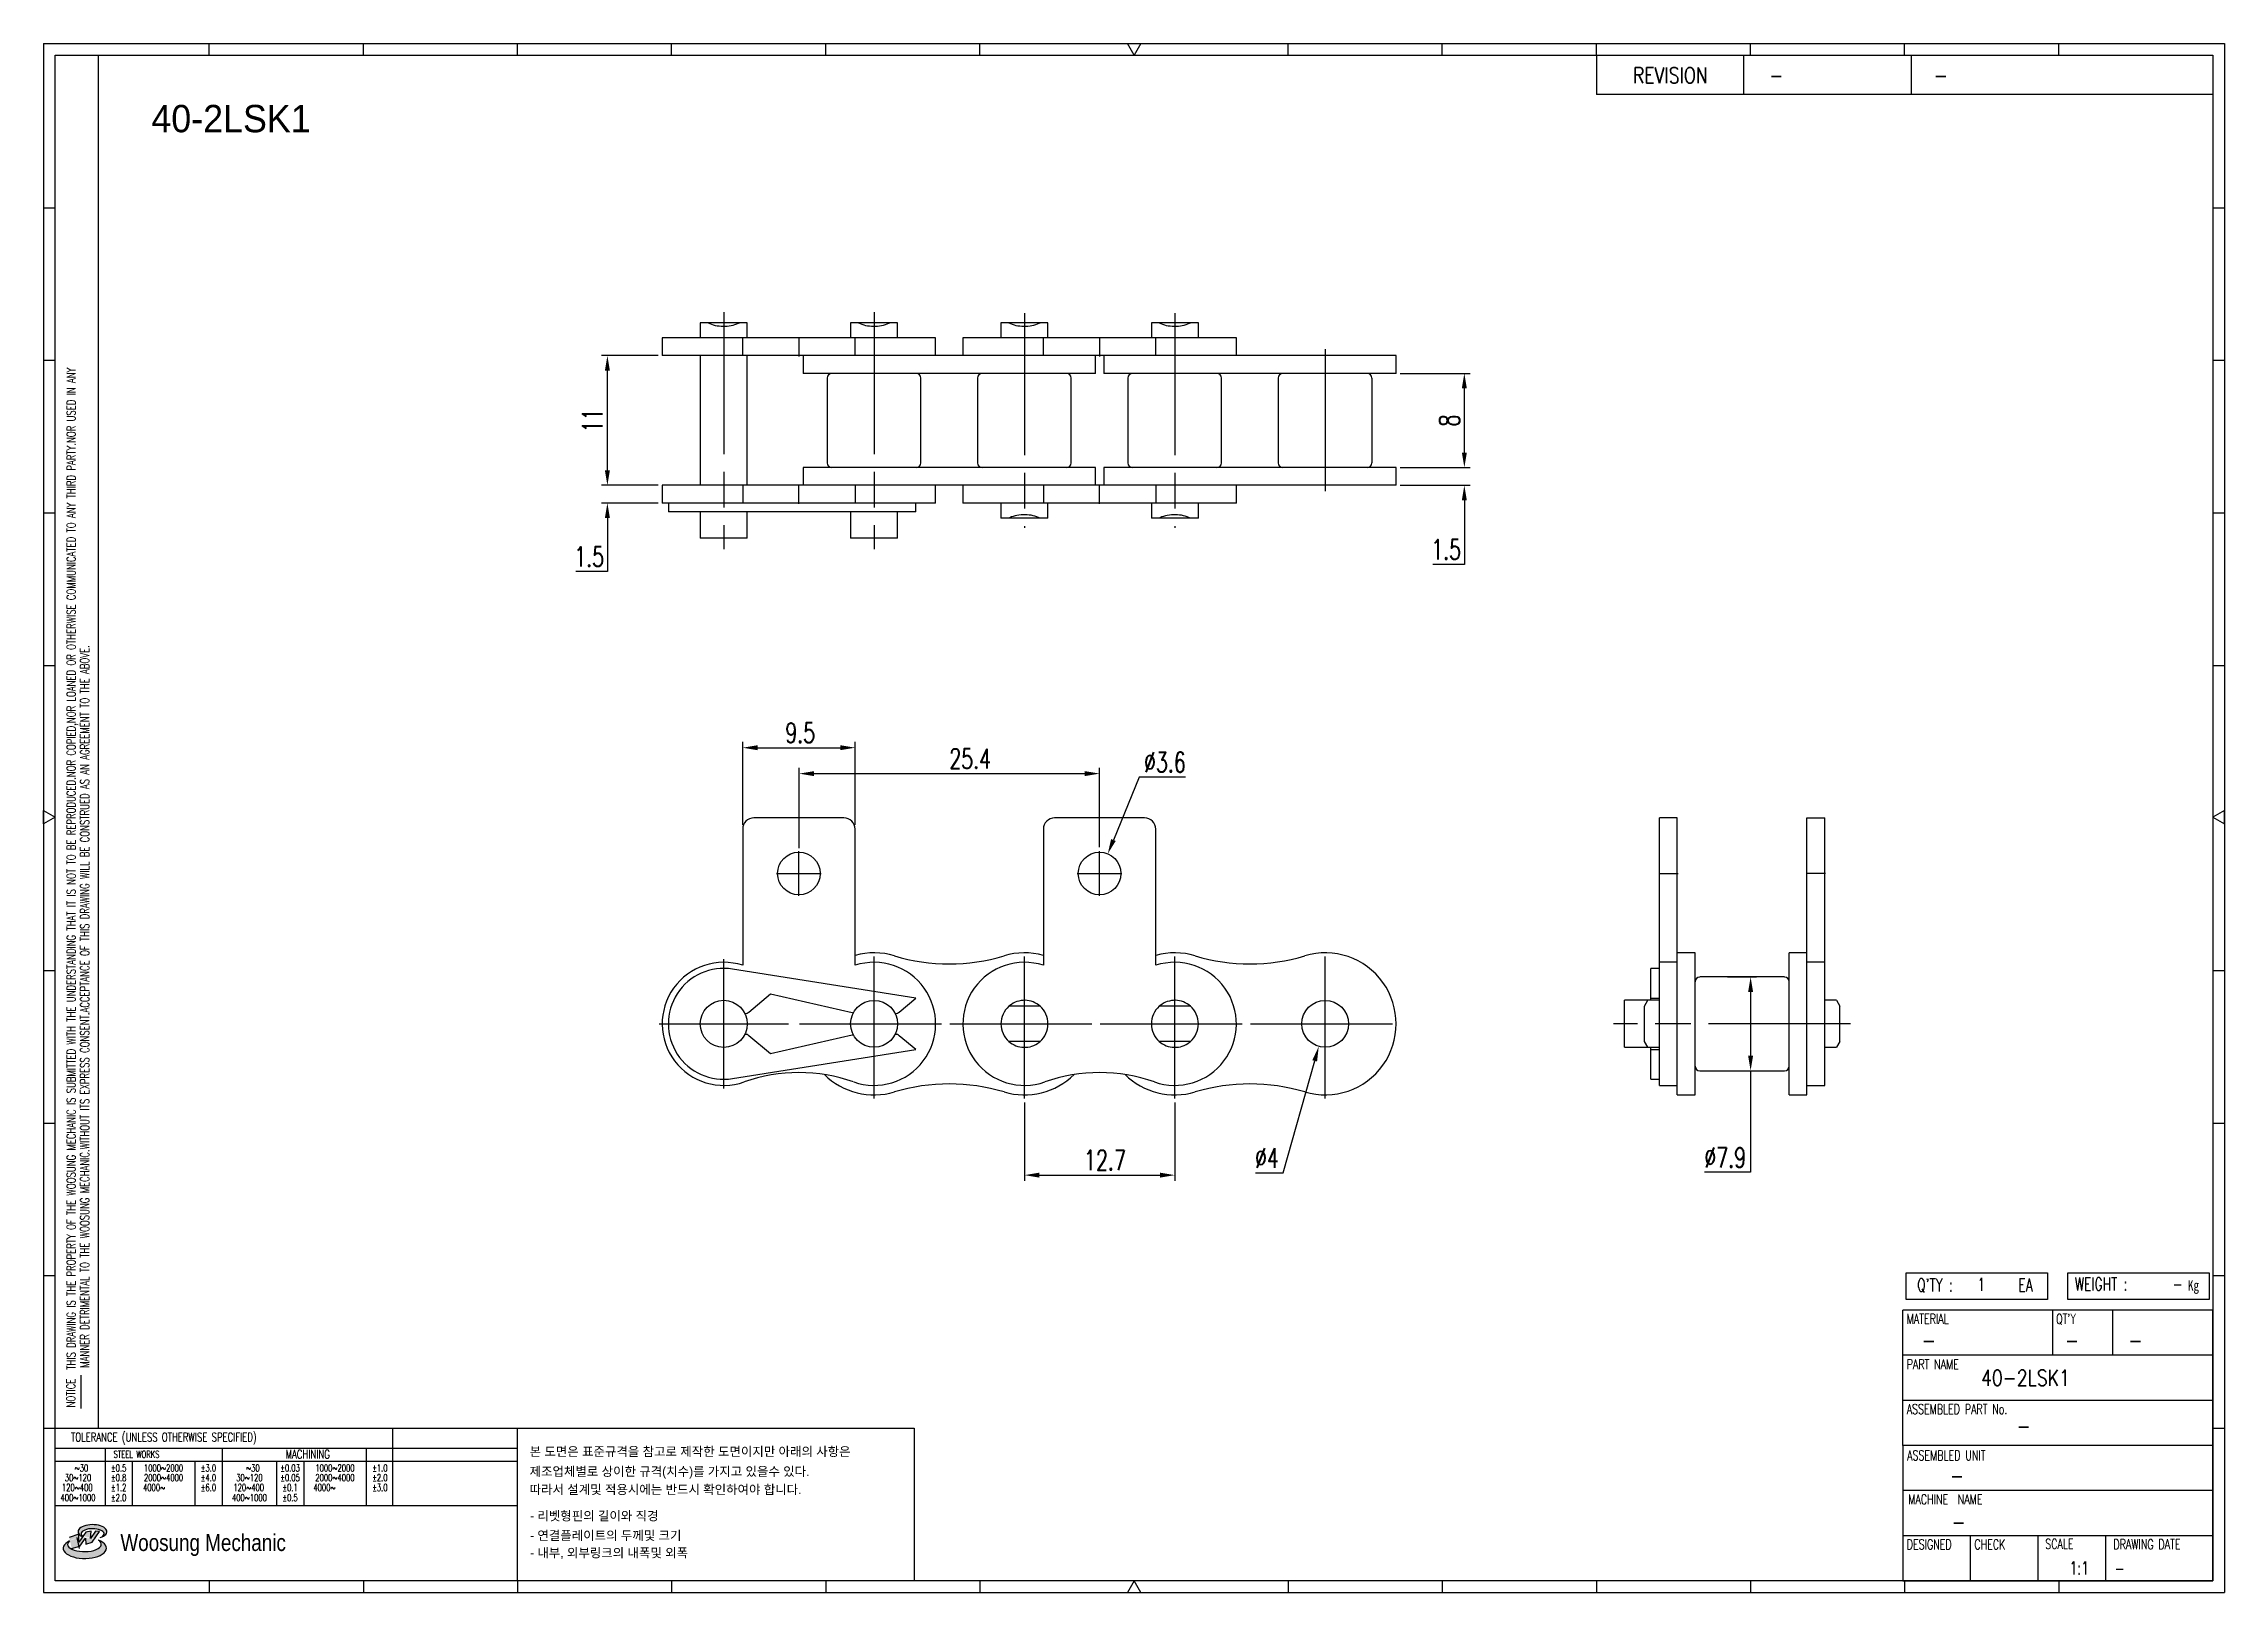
# Model space of a CAD drawing. Header units: millimetres. Extents: x 333 to 518, y 59 to 190.
import ezdxf
from ezdxf.enums import TextEntityAlignment as Align

# ---------------------------------------------------------------- set-up
doc = ezdxf.new("R2010")
doc.units = ezdxf.units.MM
doc.linetypes.add('AM_ISO08W050', pattern=[18, 12, -1.5, 3, -1.5])
doc.layers.get('Defpoints').update_dxf_attribs({"color": 80})
doc.layers.add('CL1', color=140, linetype='AM_ISO08W050', lineweight=25)
for name, color, linetype in [('S-DIM', 7, 'Continuous'), ('TITLE', 7, 'Continuous'), ('도면레이아웃', 7, 'Continuous')]:
    doc.layers.add(name, color=color, linetype=linetype)
doc.styles.add('HAN', font='ROMANS.shx', dxfattribs={"width": 0.7, "bigfont": 'whgtxt.shx'})
doc.styles.add('HKD_ST2', font='romans.shx', dxfattribs={"width": 0.7, "height": 4, "bigfont": '@extfont2.shx'})
doc.styles.add('HSG', font='SIMPLEX.shx', dxfattribs={"width": 0.7, "bigfont": 'HSG.shx'})
doc.styles.add('MtXpl_', font='Gulim.ttf')
doc.styles.add('SLDTEXTSTYLE4', font='arial.ttf', dxfattribs={"width": 0.8})
doc.dimstyles.new('AP0.7', dxfattribs={"dimscale": 0.7, "dimtxt": 2.4, "dimasz": 1.8, "dimexe": 0.7, "dimexo": 0.5, "dimgap": 0.6, "dimtad": 1, "dimtoh": 1, "dimdec": 1, "dimrnd": 0.01, "dimzin": 9, "dimdsep": 46, "dimtxsty": 'HSG', "dimcen": 0, "dimclrd": 251, "dimclre": 251, "dimclrt": 60, "dimazin": 2, "dimtp": 1, "dimtm": 1, "dimtfac": 0.5, "dimtdec": 1, "dimtofl": 0, "dimtmove": 0, "dimatfit": 3, "dimfxl": 0, "dimtvp": 1, "dimtolj": 2, "dimlwd": -1, "dimlwe": -1, "dimarcsym": 0})

# ---------------------------------------------------------------- blocks, each defined once
blk = doc.blocks.new('MAST')
at = {"layer": '도면레이아웃'}
h = blk.add_hatch(color=10, dxfattribs=at)
h.paths.add_polyline_path([(1.544, 35.177), (1.554, 34.966), (1.779, 35.034), (2.054, 35.422), (1.908, 35.446), (1.728, 35.167), (1.741, 35.439), (1.547, 35.405), (1.292, 35.041), (1.295, 35.33), (0.943, 35.208), (1.03, 34.8), (1.336, 34.885)])
edge = h.paths.add_edge_path()
edge.add_ellipse((1.795, 35.421), major_axis=(-0.53, 0), ratio=0.487785, start_angle=122.36065, end_angle=403.39574)
edge.add_line((1.411, 35.244), (1.419, 35.261))
edge.add_ellipse((1.798, 35.344), major_axis=(-0.423, 0), ratio=0.444396, start_angle=131.58977, end_angle=386.19408, ccw=False)
edge = h.paths.add_edge_path()
edge.add_ellipse((1.512, 34.815), major_axis=(-0.793, 0), ratio=0.480113, start_angle=314.67633, end_angle=590.85213)
edge.add_ellipse((1.501, 34.958), major_axis=(-0.62, 0), ratio=0.43311, start_angle=331.7024, end_angle=574.42495, ccw=False)
at = {"color": 140}
for p, q in [((0, 90.118), (80.15, 90.118)), ((0, 90.118), (0, 33.191)), ((80.15, 90.118), (80.15, 33.191)), ((57.068, 89.693), (57.068, 88.246)), ((62.47, 89.693), (62.47, 88.246)), ((68.635, 89.693), (68.635, 88.246)), ((79.725, 88.246), (57.068, 88.246)), ((68.449, 43.961), (68.449, 44.936)), ((68.449, 44.936), (73.654, 44.936)), ((73.654, 44.936), (73.654, 43.961)), ((74.39, 43.961), (74.39, 44.936)), ((74.39, 44.936), (79.595, 44.936)), ((79.595, 44.936), (79.595, 43.961)), ((68.336, 38.59), (68.336, 43.563)), ((79.725, 43.563), (68.336, 43.563)), ((73.654, 43.961), (68.449, 43.961)), ((73.827, 43.563), (73.827, 41.905)), ((79.595, 43.961), (74.39, 43.961)), ((76.037, 43.563), (76.037, 41.905)), ((79.725, 38.59), (79.725, 43.563)), ((79.725, 41.905), (68.336, 41.905)), ((79.725, 40.248), (68.336, 40.248)), ((68.336, 38.59), (68.336, 33.616)), ((79.725, 38.59), (68.336, 38.59)), ((79.725, 33.616), (79.725, 38.59)), ((79.725, 36.932), (68.336, 36.932)), ((79.725, 35.274), (68.336, 35.274)), ((70.822, 33.616), (70.822, 35.274)), ((73.309, 33.616), (73.309, 35.274)), ((75.796, 33.616), (75.796, 35.274)), ((0, 33.191), (80.15, 33.191)), ((68.336, 33.616), (79.725, 33.616))]:
    blk.add_line(p, q, dxfattribs=at)
for p, q in [((6.089, 89.693), (6.089, 90.118)), ((11.753, 89.693), (11.753, 90.118)), ((17.418, 89.693), (17.418, 90.118)), ((23.082, 89.693), (23.082, 90.118)), ((28.746, 89.693), (28.746, 90.118)), ((34.411, 89.693), (34.411, 90.118)), ((45.739, 89.693), (45.739, 90.118)), ((51.404, 89.693), (51.404, 90.118)), ((57.068, 89.693), (57.068, 90.118)), ((62.732, 89.693), (62.732, 90.118)), ((68.397, 89.693), (68.397, 90.118)), ((74.061, 89.693), (74.061, 90.118)), ((0, 84.085), (0.425, 84.085)), ((79.725, 84.085), (80.15, 84.085)), ((0, 78.478), (0.425, 78.478)), ((79.725, 78.478), (80.15, 78.478)), ((0, 72.87), (0.425, 72.87)), ((79.725, 72.87), (80.15, 72.87)), ((0, 67.262), (0.425, 67.262)), ((79.725, 67.262), (80.15, 67.262)), ((0, 56.047), (0.425, 56.047)), ((79.725, 56.047), (80.15, 56.047)), ((0, 50.439), (0.425, 50.439)), ((79.725, 50.439), (80.15, 50.439)), ((0, 44.832), (0.425, 44.832)), ((79.725, 44.832), (80.15, 44.832)), ((1.377, 39.947), (1.377, 41.174)), ((0, 39.224), (0.425, 39.224)), ((79.725, 39.224), (80.15, 39.224)), ((6.089, 33.616), (6.089, 33.191)), ((11.753, 33.616), (11.753, 33.191)), ((17.418, 33.616), (17.418, 33.191)), ((23.082, 33.616), (23.082, 33.191)), ((28.746, 33.616), (28.746, 33.191)), ((34.411, 33.616), (34.411, 33.191)), ((45.739, 33.616), (45.739, 33.191)), ((51.404, 33.616), (51.404, 33.191)), ((57.068, 33.616), (57.068, 33.191)), ((62.732, 33.616), (62.732, 33.191)), ((68.397, 33.616), (68.397, 33.191)), ((74.061, 33.616), (74.061, 33.191))]:
    blk.add_line(p, q)
at = {"color": 2}
for p, q in [((2.017, 39.224), (2.017, 89.693)), ((0.425, 39.224), (17.418, 39.224)), ((0.425, 38.487), (17.418, 38.487)), ((2.257, 38.487), (2.257, 36.382)), ((6.557, 38.5), (6.557, 36.382)), ((11.857, 38.487), (11.857, 36.382)), ((12.816, 39.224), (12.816, 36.382)), ((17.418, 33.616), (17.418, 39.224)), ((0.425, 38.012), (17.418, 38.012)), ((3.257, 38.012), (3.257, 36.382)), ((5.557, 38.012), (5.557, 36.382)), ((8.557, 38.012), (8.557, 36.382)), ((9.557, 38.026), (9.557, 36.382)), ((0.425, 36.382), (17.418, 36.382))]:
    blk.add_line(p, q, dxfattribs=at)
for points in [[(40.075, 89.693), (39.83, 90.118), (40.32, 90.118)], [(0.425, 61.679), (0, 61.433), (0, 61.924)], [(79.725, 61.679), (80.15, 61.433), (80.15, 61.924)], [(40.075, 33.616), (39.83, 33.191), (40.32, 33.191)]]:
    blk.add_lwpolyline(points, close=True)
at = {"color": 140}
blk.add_lwpolyline([(0.425, 89.693), (79.725, 89.693), (79.725, 33.616), (0.425, 33.616)], close=True, dxfattribs=at)
at = {"layer": '도면레이아웃'}
for p, q in [((1.295, 35.33), (0.943, 35.208)), ((1.547, 35.405), (1.292, 35.041)), ((1.292, 35.041), (1.295, 35.33)), ((1.741, 35.439), (1.547, 35.405)), ((1.908, 35.446), (1.728, 35.167)), ((1.728, 35.167), (1.741, 35.439)), ((1.779, 35.034), (2.054, 35.422)), ((2.054, 35.422), (1.908, 35.446)), ((1.03, 34.8), (1.336, 34.885)), ((1.224, 35.208), (1.311, 34.8)), ((1.224, 35.208), (1.224, 35.208)), ((1.336, 34.885), (1.544, 35.177)), ((1.419, 35.261), (1.411, 35.244)), ((1.544, 35.177), (1.554, 34.966)), ((1.554, 34.966), (1.779, 35.034))]:
    blk.add_line(p, q, dxfattribs=at)
for centre, major_axis, ratio, start_param, end_param in [((1.795, 35.421), (-0.53, 0), 0.487785, 2.135596, 7.040584), ((1.798, 35.344), (-0.423, 0), 0.444396, 2.296675, 6.740358), ((1.512, 34.815), (-0.793, 0), 0.480113, 5.492138, 10.312315), ((1.501, 34.958), (-0.62, 0), 0.43311, 5.789299, 10.025607)]:
    blk.add_ellipse(centre, major_axis=major_axis, ratio=ratio, start_param=start_param, end_param=end_param, dxfattribs=at)
for s, height, style, width, p in [('REVISION', 0.5806, 'HAN', 0.8, (58.415, 88.664)), ('-', 0.581, 'HAN', 0.8, (63.426, 88.664)), ('-', 0.581, 'HAN', 0.8, (69.468, 88.664)), ("Q'TY : ", 0.4746, 'HKD_ST2', 0.7, (68.857, 44.253)), ('1', 0.475, 'HKD_ST2', 0.7, (71.071, 44.275)), ('EA', 0.4746, 'HKD_ST2', 0.7, (72.578, 44.253)), ('WEIGHT : ', 0.4746, 'HKD_ST2', 0.7, (74.65, 44.286)), ('-', 0.581, 'HAN', 0.8, (69.029, 42.157)), ('-', 0.581, 'HAN', 0.8, (74.289, 42.157)), ('-', 0.581, 'HAN', 0.8, (76.623, 42.157)), ('-', 0.581, 'HAN', 0.8, (72.515, 39.013)), ('-', 0.581, 'HAN', 0.8, (70.067, 37.189)), ('-', 0.581, 'HAN', 0.8, (70.126, 35.48)), ('1:1', 0.4746, 'HKD_ST2', 0.7, (74.458, 33.848)), ('-', 0.475, 'HKD_ST2', 0.7, (76.112, 33.837))]:
    blk.add_text(s, height=height, dxfattribs=dict(style=style, width=width)).set_placement(p)
at = {"color": 6, "style": 'HKD_ST2', "width": 0.7}
for s, p in [(' THIS DRAWING IS THE PROPERTY OF THE WOOSUNG MECHANIC IS SUBMITTED WITH THE UNDERSTANDING THAT IT IS NOT TO BE REPRODUCED.NOR COPIED,NOR LOANED OR OTHERWISE COMMUNICATED TO ANY THIRD PARTY.NOR USED IN ANY', (1.173, 41.217)), ('MANNER DETRIMENTAL TO THE WOOSUNG MECHANIC.WITHOUT ITS EXPRESS CONSENT.ACCEPTANCE OF THIS DRAWING WILL BE CONSTRUED AS AN AGREEMENT TO THE ABOVE.', (1.672, 41.447))]:
    blk.add_text(s, height=0.326266, rotation=90, dxfattribs=at).set_placement(p)
at = {"style": 'HKD_ST2', "width": 0.7}
blk.add_text('-', height=0.475, dxfattribs=at).set_placement((78.613, 44.286), align=Align.RIGHT)
at = {"color": 254, "style": 'HKD_ST2', "width": 0.7}
for s, height, p in [('MATERIAL', 0.3651, (68.474, 43.425)), ("QT'Y", 0.3651, (73.965, 43.425)), ('PART NAME', 0.3651, (68.474, 41.756)), ('ASSEMBLED PART No.', 0.36511, (68.474, 40.109)), ('ASSEMBLED UNIT', 0.36511, (68.49, 38.408)), ('MACHINE  NAME', 0.36511, (68.532, 36.794)), ('DESIGNED', 0.3651, (68.474, 35.136)), ('CHECK', 0.3651, (70.961, 35.136)), ('SCALE', 0.3651, (73.566, 35.153)), ('DRAWING DATE', 0.36511, (76.071, 35.141))]:
    blk.add_text(s, height=height, dxfattribs=at).set_placement(p, align=Align.TOP_LEFT)
at = {"style": 'HKD_ST2', "width": 0.7}
blk.add_text('NOTICE', height=0.3263, rotation=90, dxfattribs=at).set_placement((1.163, 39.988))
blk.add_text('TOLERANCE (UNLESS OTHERWISE SPECIFIED)', height=0.32627, dxfattribs=at).set_placement((4.417, 38.896), align=Align.MIDDLE_CENTER)
at = {"color": 4, "style": 'HKD_ST2', "width": 0.7}
for s, height, p in [('%%12630', 0.261, (1.389, 37.762)), ('1000%%1262000', 0.26101, (4.407, 37.762)), ('%%12630', 0.261, (7.689, 37.762)), ('1000%%1262000', 0.26101, (10.707, 37.762)), ('120%%126400', 0.26101, (1.237, 37.045)), ('30%%126120', 0.261, (1.263, 37.411)), ('4000%%126', 0.261, (4.061, 37.045)), ('2000%%1264000', 0.26101, (4.407, 37.411)), ('120%%126400', 0.26101, (7.537, 37.045)), ('30%%126120', 0.261, (7.563, 37.411)), ('4000%%126', 0.261, (10.321, 37.045)), ('2000%%1264000', 0.26101, (10.707, 37.411)), ('400%%1261000', 0.26101, (1.263, 36.67)), ('400%%1261000', 0.26101, (7.563, 36.67))]:
    blk.add_text(s, height=height, dxfattribs=at).set_placement(p, align=Align.MIDDLE_CENTER)
for s, height, p in [('%%P0.5', 0.261, (2.757, 37.762)), ('STEEL WORKS', 0.26101, (3.416, 38.268)), ('%%P3.0', 0.261, (6.057, 37.762)), ('%%P0.03', 0.261, (9.057, 37.762)), ('MACHINING', 0.3263, (9.707, 38.27)), ('%%P1.0', 0.261, (12.357, 37.762)), ('%%P0.8', 0.261, (2.757, 37.411)), ('%%P1.2', 0.261, (2.757, 37.045)), ('%%P4.0', 0.261, (6.057, 37.411)), ('%%P6.0', 0.261, (6.057, 37.045)), ('%%P0.05', 0.261, (9.057, 37.411)), ('%%P0.1', 0.261, (9.057, 37.045)), ('%%P2.0', 0.261, (12.357, 37.411)), ('%%P3.0', 0.261, (12.357, 37.045)), ('%%P2.0', 0.261, (2.757, 36.67)), ('%%P0.5', 0.261, (9.057, 36.67))]:
    blk.add_text(s, height=height, dxfattribs=at).set_placement(p, align=Align.MIDDLE)
at = {"color": 1, "style": 'SLDTEXTSTYLE4', "width": 0.8}
blk.add_text('Woosung Mechanic', height=0.61957, dxfattribs=at).set_placement((2.822, 34.711))
at = {"layer": 'TITLE', "width": 0.8}
blk.add_text('Kg', height=0.3789, dxfattribs=at).set_placement((78.807, 44.286))
blk = doc.blocks.new('*D2')
at = {"layer": 'Defpoints', "color": 0, "transparency": 16777216}
for p in [(447.72, 154.08), (453.48, 154.08), (447.72, 152.58)]:
    blk.add_point(p, dxfattribs=at)
at = {"layer": 'S-DIM', "color": 251, "transparency": 16777216}
for p, q in [((453.48, 155.34), (453.48, 156.6)), ((448.07, 154.08), (453.97, 154.08)), ((448.07, 152.58), (453.97, 152.58)), ((453.48, 151.32), (453.48, 145.9)), ((453.48, 145.9), (450.82, 145.9))]:
    blk.add_line(p, q, dxfattribs=at)
for points in [[(453.27, 155.34), (453.69, 155.34), (453.48, 154.08)], [(453.27, 151.32), (453.69, 151.32), (453.48, 152.58)]]:
    blk.add_solid(points, dxfattribs=at)
at = {"layer": 'S-DIM', "color": 60, "transparency": 16777216, "insert": (451.94, 147.16), "char_height": 1.68, "attachment_point": 5, "style": 'HSG'}
blk.add_mtext('\\A2;1.5', dxfattribs=at)
blk = doc.blocks.new('*D3')
at = {"layer": 'Defpoints', "color": 0, "transparency": 16777216}
for p in [(447.72, 162.03), (453.48, 162.03), (447.72, 154.08)]:
    blk.add_point(p, dxfattribs=at)
at = {"layer": 'S-DIM', "color": 251, "transparency": 16777216}
for p, q in [((448.07, 162.03), (453.97, 162.03)), ((453.48, 155.34), (453.48, 160.77)), ((448.07, 154.08), (453.97, 154.08))]:
    blk.add_line(p, q, dxfattribs=at)
for points in [[(453.27, 160.77), (453.69, 160.77), (453.48, 162.03)], [(453.27, 155.34), (453.69, 155.34), (453.48, 154.08)]]:
    blk.add_solid(points, dxfattribs=at)
at = {"layer": 'S-DIM', "color": 60, "transparency": 16777216, "insert": (452.22, 158.05), "char_height": 1.68, "attachment_point": 5, "rotation": 90, "style": 'HSG'}
blk.add_mtext('\\A2;8', dxfattribs=at)
blk = doc.blocks.new('*D4')
at = {"layer": 'Defpoints', "color": 0, "transparency": 16777216}
for p in [(381.09, 152.58), (385.72, 152.58), (385.72, 151.08)]:
    blk.add_point(p, dxfattribs=at)
at = {"layer": 'S-DIM', "color": 251, "transparency": 16777216}
for p, q in [((381.09, 153.84), (381.09, 155.1)), ((385.37, 152.58), (380.6, 152.58)), ((385.37, 151.08), (380.6, 151.08)), ((381.09, 149.82), (381.09, 145.29)), ((381.09, 145.29), (378.43, 145.29))]:
    blk.add_line(p, q, dxfattribs=at)
for points in [[(380.88, 153.84), (381.3, 153.84), (381.09, 152.58)], [(380.88, 149.82), (381.3, 149.82), (381.09, 151.08)]]:
    blk.add_solid(points, dxfattribs=at)
at = {"layer": 'S-DIM', "color": 60, "transparency": 16777216, "insert": (379.55, 146.55), "char_height": 1.68, "attachment_point": 5, "style": 'HSG'}
blk.add_mtext('\\A2;1.5', dxfattribs=at)
blk = doc.blocks.new('*D5')
at = {"layer": 'Defpoints', "color": 0, "transparency": 16777216}
for p in [(381.09, 163.53), (385.72, 163.53), (385.72, 152.58)]:
    blk.add_point(p, dxfattribs=at)
at = {"layer": 'S-DIM', "color": 251, "transparency": 16777216}
for p, q in [((385.37, 163.53), (380.6, 163.53)), ((381.09, 153.84), (381.09, 162.27)), ((385.37, 152.58), (380.6, 152.58))]:
    blk.add_line(p, q, dxfattribs=at)
for points in [[(380.88, 162.27), (381.3, 162.27), (381.09, 163.53)], [(380.88, 153.84), (381.3, 153.84), (381.09, 152.58)]]:
    blk.add_solid(points, dxfattribs=at)
at = {"layer": 'S-DIM', "color": 60, "transparency": 16777216, "insert": (379.83, 158.05), "char_height": 1.68, "attachment_point": 5, "rotation": 90, "style": 'HSG'}
blk.add_mtext('\\A2;11', dxfattribs=at)
blk = doc.blocks.new('*D6')
at = {"layer": 'Defpoints', "color": 0, "transparency": 16777216}
for p in [(402.02, 130.41), (392.52, 123.53), (402.02, 123.53)]:
    blk.add_point(p, dxfattribs=at)
at = {"layer": 'S-DIM', "color": 251, "transparency": 16777216}
for p, q in [((392.52, 123.88), (392.52, 130.9)), ((402.02, 123.88), (402.02, 130.9)), ((393.78, 130.41), (400.76, 130.41))]:
    blk.add_line(p, q, dxfattribs=at)
for points in [[(393.78, 130.62), (393.78, 130.2), (392.52, 130.41)], [(400.76, 130.62), (400.76, 130.2), (402.02, 130.41)]]:
    blk.add_solid(points, dxfattribs=at)
at = {"layer": 'S-DIM', "color": 60, "transparency": 16777216, "insert": (397.38, 131.67), "char_height": 1.68, "attachment_point": 5, "style": 'HSG'}
blk.add_mtext('\\A2;9.5', dxfattribs=at)
blk = doc.blocks.new('*D7')
at = {"layer": 'Defpoints', "color": 0, "transparency": 16777216}
for p in [(422.67, 128.22), (422.67, 121.67), (397.29, 121.58)]:
    blk.add_point(p, dxfattribs=at)
at = {"layer": 'S-DIM', "color": 251, "transparency": 16777216}
for p, q in [((397.29, 121.93), (397.29, 128.71)), ((398.55, 128.22), (421.41, 128.22)), ((422.67, 122.02), (422.67, 128.71))]:
    blk.add_line(p, q, dxfattribs=at)
for points in [[(398.55, 128.43), (398.55, 128.01), (397.29, 128.22)], [(421.41, 128.43), (421.41, 128.01), (422.67, 128.22)]]:
    blk.add_solid(points, dxfattribs=at)
at = {"layer": 'S-DIM', "color": 60, "transparency": 16777216, "insert": (411.74, 129.48), "char_height": 1.68, "attachment_point": 5, "style": 'HSG'}
blk.add_mtext('\\A2;25.4', dxfattribs=at)
blk = doc.blocks.new('*D8')
at = {"layer": 'Defpoints', "color": 0, "transparency": 16777216}
for p in [(423.36, 121.45), (421.99, 118.12)]:
    blk.add_point(p, dxfattribs=at)
at = {"layer": 'S-DIM', "color": 251, "transparency": 16777216}
for p, q in [((426.02, 127.92), (423.84, 122.61)), ((429.92, 127.92), (426.02, 127.92))]:
    blk.add_line(p, q, dxfattribs=at)
blk.add_solid([(423.64, 122.69), (424.03, 122.53), (423.36, 121.45)], dxfattribs=at)
at = {"layer": 'S-DIM', "color": 60, "transparency": 16777216, "insert": (428.18, 129.18), "char_height": 1.68, "attachment_point": 5, "style": 'HSG'}
blk.add_mtext('\\A2;∅3.6', dxfattribs=at)
blk = doc.blocks.new('*D9')
at = {"layer": 'Defpoints', "color": 0, "transparency": 16777216}
for p in [(416.32, 100.78), (429.02, 100.78), (429.02, 94.3)]:
    blk.add_point(p, dxfattribs=at)
at = {"layer": 'S-DIM', "color": 251, "transparency": 16777216}
for p, q in [((416.32, 100.43), (416.32, 93.81)), ((429.02, 100.43), (429.02, 93.81)), ((417.58, 94.3), (427.76, 94.3))]:
    blk.add_line(p, q, dxfattribs=at)
for points in [[(417.58, 94.51), (417.58, 94.09), (416.32, 94.3)], [(427.76, 94.51), (427.76, 94.09), (429.02, 94.3)]]:
    blk.add_solid(points, dxfattribs=at)
at = {"layer": 'S-DIM', "color": 60, "transparency": 16777216, "insert": (423.12, 95.56), "char_height": 1.68, "attachment_point": 5, "style": 'HSG'}
blk.add_mtext('\\A2;12.7', dxfattribs=at)
blk = doc.blocks.new('*D10')
at = {"layer": 'Defpoints', "color": 0, "transparency": 16777216}
for p in [(442.26, 108.99), (441.18, 105.17)]:
    blk.add_point(p, dxfattribs=at)
at = {"layer": 'S-DIM', "color": 251, "transparency": 16777216}
for p, q in [((438.17, 94.49), (440.84, 103.96)), ((435.85, 94.49), (438.17, 94.49))]:
    blk.add_line(p, q, dxfattribs=at)
blk.add_solid([(440.64, 104.01), (441.04, 103.9), (441.18, 105.17)], dxfattribs=at)
at = {"layer": 'S-DIM', "color": 60, "transparency": 16777216, "insert": (436.8, 95.75), "char_height": 1.68, "attachment_point": 5, "style": 'HSG'}
blk.add_mtext('\\A2;∅4', dxfattribs=at)
blk = doc.blocks.new('*D11')
at = {"layer": 'Defpoints', "color": 0, "transparency": 16777216}
for p in [(475.37, 111.04), (475.37, 103.12), (477.66, 103.12)]:
    blk.add_point(p, dxfattribs=at)
at = {"layer": 'S-DIM', "color": 251, "transparency": 16777216}
for p, q in [((475.72, 111.04), (478.15, 111.04)), ((477.66, 109.78), (477.66, 104.38)), ((475.72, 103.12), (478.15, 103.12)), ((477.66, 103.12), (477.66, 94.54)), ((477.66, 94.54), (473.77, 94.54))]:
    blk.add_line(p, q, dxfattribs=at)
for points in [[(477.45, 109.78), (477.87, 109.78), (477.66, 111.04)], [(477.45, 104.38), (477.87, 104.38), (477.66, 103.12)]]:
    blk.add_solid(points, dxfattribs=at)
at = {"layer": 'S-DIM', "color": 60, "transparency": 16777216, "insert": (475.51, 95.8), "char_height": 1.68, "attachment_point": 5, "style": 'HSG'}
blk.add_mtext('\\A2;%%c7.9', dxfattribs=at)

msp = doc.modelspace()

# ---------------------------------------------------------------- linework, layer by layer
for p, q in [((392.91, 166.3), (388.94, 166.3)), ((388.94, 166.3), (388.94, 165.03)), ((389.61, 166.3), (389.74, 166.24)), ((389.74, 166.24), (389.89, 166.18)), ((389.89, 166.18), (390.04, 166.13)), ((390.04, 166.13), (390.2, 166.09)), ((390.2, 166.09), (390.36, 166.06)), ((390.36, 166.06), (390.53, 166.04)), ((390.53, 166.04), (390.7, 166.02)), ((390.7, 166.02), (390.87, 166.01)), ((390.87, 166.01), (391.05, 166.02)), ((391.05, 166.02), (391.22, 166.03)), ((391.22, 166.03), (391.39, 166.05)), ((391.39, 166.05), (391.55, 166.07)), ((391.55, 166.07), (391.72, 166.11)), ((391.72, 166.11), (391.87, 166.15)), ((391.87, 166.15), (392.02, 166.21)), ((392.02, 166.21), (392.16, 166.26)), ((392.16, 166.26), (392.24, 166.3)), ((392.91, 165.03), (392.91, 166.3)), ((401.64, 166.3), (401.64, 165.03)), ((405.61, 166.3), (401.64, 166.3)), ((402.31, 166.3), (402.44, 166.24)), ((402.44, 166.24), (402.59, 166.18)), ((402.59, 166.18), (402.74, 166.13)), ((402.74, 166.13), (402.9, 166.09)), ((402.9, 166.09), (403.06, 166.06)), ((403.06, 166.06), (403.23, 166.04)), ((403.23, 166.04), (403.4, 166.02)), ((403.4, 166.02), (403.57, 166.01)), ((403.57, 166.01), (403.75, 166.02)), ((403.75, 166.02), (403.92, 166.03)), ((403.92, 166.03), (404.09, 166.05)), ((404.09, 166.05), (404.25, 166.07)), ((404.25, 166.07), (404.42, 166.11)), ((404.42, 166.11), (404.57, 166.15)), ((404.57, 166.15), (404.72, 166.21)), ((404.72, 166.21), (404.86, 166.26)), ((404.86, 166.26), (404.94, 166.3)), ((405.61, 165.03), (405.61, 166.3)), ((418.31, 166.3), (414.34, 166.3)), ((414.34, 166.3), (414.34, 165.03)), ((415.01, 166.3), (415.14, 166.24)), ((415.14, 166.24), (415.29, 166.18)), ((415.29, 166.18), (415.44, 166.13)), ((415.44, 166.13), (415.6, 166.09)), ((415.6, 166.09), (415.76, 166.06)), ((415.76, 166.06), (415.93, 166.04)), ((415.93, 166.04), (416.1, 166.02)), ((416.1, 166.02), (416.27, 166.01)), ((416.27, 166.01), (416.45, 166.02)), ((416.45, 166.02), (416.62, 166.03)), ((416.62, 166.03), (416.79, 166.05)), ((416.79, 166.05), (416.95, 166.07)), ((416.95, 166.07), (417.12, 166.11)), ((417.12, 166.11), (417.27, 166.15)), ((417.27, 166.15), (417.42, 166.21)), ((417.42, 166.21), (417.56, 166.26)), ((417.56, 166.26), (417.64, 166.3)), ((418.31, 165.03), (418.31, 166.3)), ((427.04, 166.3), (427.04, 165.03)), ((431.01, 166.3), (427.04, 166.3)), ((427.71, 166.3), (427.84, 166.24)), ((427.84, 166.24), (427.99, 166.18)), ((427.99, 166.18), (428.14, 166.13)), ((428.14, 166.13), (428.3, 166.09)), ((428.3, 166.09), (428.46, 166.06)), ((428.46, 166.06), (428.63, 166.04)), ((428.63, 166.04), (428.8, 166.02)), ((428.8, 166.02), (428.97, 166.01)), ((428.97, 166.01), (429.15, 166.02)), ((429.15, 166.02), (429.32, 166.03)), ((429.32, 166.03), (429.49, 166.05)), ((429.49, 166.05), (429.65, 166.07)), ((429.65, 166.07), (429.82, 166.11)), ((429.82, 166.11), (429.97, 166.15)), ((429.97, 166.15), (430.12, 166.21)), ((430.12, 166.21), (430.26, 166.26)), ((430.26, 166.26), (430.34, 166.3)), ((431.01, 165.03), (431.01, 166.3)), ((408.82, 165.03), (385.72, 165.03)), ((385.72, 165.03), (385.72, 163.53)), ((392.52, 163.53), (392.52, 165.03)), ((402.02, 163.53), (402.02, 165.03)), ((408.82, 163.53), (408.82, 165.03)), ((434.22, 165.03), (411.12, 165.03)), ((411.12, 165.03), (411.12, 163.53)), ((417.92, 163.53), (417.92, 165.03)), ((427.42, 163.53), (427.42, 165.03)), ((434.22, 163.53), (434.22, 165.03)), ((402.02, 163.53), (385.72, 163.53)), ((388.94, 163.53), (388.94, 152.58)), ((392.91, 152.58), (392.91, 163.53)), ((397.62, 163.53), (397.62, 162.03)), ((417.92, 163.53), (402.02, 163.53)), ((427.42, 163.53), (417.92, 163.53)), ((422.32, 162.03), (422.32, 163.53)), ((423.02, 163.53), (423.02, 162.03)), ((447.72, 163.53), (427.42, 163.53)), ((447.72, 162.03), (447.72, 163.53)), ((422.32, 162.03), (397.62, 162.03)), ((399.66, 161.63), (399.66, 154.47)), ((407.58, 154.47), (407.58, 161.63)), ((412.36, 161.63), (412.36, 154.47)), ((420.28, 154.47), (420.28, 161.63)), ((447.72, 162.03), (423.02, 162.03)), ((425.06, 161.63), (425.06, 154.47)), ((432.98, 154.47), (432.98, 161.63)), ((437.76, 161.63), (437.76, 154.47)), ((445.68, 154.47), (445.68, 161.63)), ((397.62, 154.08), (397.62, 152.58)), ((422.32, 154.08), (397.62, 154.08)), ((422.32, 152.58), (422.32, 154.08)), ((423.02, 154.08), (423.02, 152.58)), ((447.72, 154.08), (423.02, 154.08)), ((447.72, 152.58), (447.72, 154.08)), ((402.02, 152.58), (385.72, 152.58)), ((385.72, 152.58), (385.72, 151.08)), ((408.82, 151.08), (385.72, 151.08)), ((386.24, 151.08), (386.24, 150.33)), ((392.52, 152.58), (392.52, 151.08)), ((417.92, 152.58), (402.02, 152.58)), ((402.02, 152.58), (402.02, 151.08)), ((407.14, 150.33), (407.14, 151.08)), ((408.82, 151.08), (408.82, 152.58)), ((411.12, 152.58), (411.12, 151.08)), ((434.22, 151.08), (411.12, 151.08)), ((414.34, 151.08), (414.34, 149.8)), ((427.42, 152.58), (417.92, 152.58)), ((417.92, 152.58), (417.92, 151.08)), ((418.31, 149.8), (418.31, 151.08)), ((427.04, 151.08), (427.04, 149.8)), ((447.72, 152.58), (427.42, 152.58)), ((427.42, 152.58), (427.42, 151.08)), ((431.01, 149.8), (431.01, 151.08)), ((434.22, 151.08), (434.22, 152.58)), ((407.14, 150.33), (386.24, 150.33)), ((388.94, 150.33), (388.94, 148.1)), ((392.91, 148.1), (392.91, 150.33)), ((401.64, 150.33), (401.64, 148.1)), ((405.61, 148.1), (405.61, 150.33)), ((418.31, 149.8), (414.34, 149.8)), ((415.08, 149.84), (415.01, 149.8)), ((415.22, 149.9), (415.08, 149.84)), ((415.37, 149.95), (415.22, 149.9)), ((415.53, 149.99), (415.37, 149.95)), ((415.69, 150.03), (415.53, 149.99)), ((415.86, 150.06), (415.69, 150.03)), ((416.03, 150.07), (415.86, 150.06)), ((416.2, 150.09), (416.03, 150.07)), ((416.37, 150.09), (416.2, 150.09)), ((416.54, 150.08), (416.37, 150.09)), ((416.71, 150.06), (416.54, 150.08)), ((416.88, 150.04), (416.71, 150.06)), ((417.05, 150.01), (416.88, 150.04)), ((417.21, 149.97), (417.05, 150.01)), ((417.36, 149.92), (417.21, 149.97)), ((417.5, 149.86), (417.36, 149.92)), ((417.64, 149.8), (417.5, 149.86)), ((431.01, 149.8), (427.04, 149.8)), ((427.78, 149.84), (427.71, 149.8)), ((427.92, 149.9), (427.78, 149.84)), ((428.07, 149.95), (427.92, 149.9)), ((428.23, 149.99), (428.07, 149.95)), ((428.39, 150.03), (428.23, 149.99)), ((428.56, 150.06), (428.39, 150.03)), ((428.73, 150.07), (428.56, 150.06)), ((428.9, 150.09), (428.73, 150.07)), ((429.07, 150.09), (428.9, 150.09)), ((429.24, 150.08), (429.07, 150.09)), ((429.41, 150.06), (429.24, 150.08)), ((429.58, 150.04), (429.41, 150.06)), ((429.75, 150.01), (429.58, 150.04)), ((429.91, 149.97), (429.75, 150.01)), ((430.06, 149.92), (429.91, 149.97)), ((430.2, 149.86), (430.06, 149.92)), ((430.34, 149.8), (430.2, 149.86)), ((392.91, 148.1), (388.94, 148.1)), ((405.61, 148.1), (401.64, 148.1)), ((392.52, 123.53), (392.52, 112.03)), ((401.07, 124.48), (393.47, 124.48)), ((402.02, 112.03), (402.02, 123.53)), ((417.92, 123.53), (417.92, 112.03)), ((426.47, 124.48), (418.87, 124.48)), ((427.42, 112.03), (427.42, 123.53)), ((471.47, 124.48), (469.97, 124.48)), ((469.97, 101.88), (469.97, 124.48)), ((471.47, 113.08), (471.47, 124.48)), ((482.42, 113.08), (482.42, 124.48)), ((482.42, 124.48), (483.92, 124.48)), ((483.92, 101.88), (483.92, 124.48)), ((472.97, 113.08), (471.47, 113.08)), ((471.47, 101.08), (471.47, 113.08)), ((472.97, 101.08), (472.97, 113.08)), ((482.42, 113.08), (480.92, 113.08)), ((480.92, 101.08), (480.92, 113.08)), ((482.42, 101.08), (482.42, 113.08)), ((407.14, 109.25), (391.65, 111.7)), ((469.97, 111.76), (469.22, 111.76)), ((469.22, 109.07), (469.22, 111.76)), ((471.47, 112.28), (469.97, 112.28)), ((480.53, 111.04), (473.37, 111.04)), ((483.92, 112.28), (482.42, 112.28)), ((393.04, 108.08), (394.86, 109.61)), ((394.86, 109.61), (401.77, 108.03)), ((405.74, 108.08), (407.14, 109.25)), ((415.22, 108.73), (415.08, 108.63)), ((415.37, 108.82), (415.22, 108.73)), ((415.53, 108.9), (415.37, 108.82)), ((415.69, 108.96), (415.53, 108.9)), ((415.86, 109.01), (415.69, 108.96)), ((416.03, 109.04), (415.86, 109.01)), ((416.2, 109.06), (416.03, 109.04)), ((416.37, 109.07), (416.2, 109.06)), ((416.54, 109.05), (416.37, 109.07)), ((416.71, 109.03), (416.54, 109.05)), ((416.88, 108.99), (416.71, 109.03)), ((417.05, 108.93), (416.88, 108.99)), ((417.21, 108.86), (417.05, 108.93)), ((417.36, 108.78), (417.21, 108.86)), ((417.5, 108.68), (417.36, 108.78)), ((427.92, 108.73), (427.78, 108.63)), ((428.07, 108.82), (427.92, 108.73)), ((428.23, 108.9), (428.07, 108.82)), ((428.39, 108.96), (428.23, 108.9)), ((428.56, 109.01), (428.39, 108.96)), ((428.73, 109.04), (428.56, 109.01)), ((428.9, 109.06), (428.73, 109.04)), ((429.07, 109.07), (428.9, 109.06)), ((429.24, 109.05), (429.07, 109.07)), ((429.41, 109.03), (429.24, 109.05)), ((429.58, 108.99), (429.41, 109.03)), ((429.75, 108.93), (429.58, 108.99)), ((429.91, 108.86), (429.75, 108.93)), ((430.06, 108.78), (429.91, 108.86)), ((430.2, 108.68), (430.06, 108.78)), ((467, 105.1), (467, 109.07)), ((468.98, 109.07), (467, 109.07)), ((468.7, 108.57), (468.98, 109.07)), ((469.97, 109.07), (468.98, 109.07)), ((469.22, 109.25), (469.97, 109.25)), ((484.91, 109.07), (483.92, 109.07)), ((484.91, 109.07), (485.2, 108.57)), ((415.08, 108.63), (415.01, 108.57)), ((417.64, 108.57), (415.01, 108.57)), ((417.64, 108.57), (417.5, 108.68)), ((427.78, 108.63), (427.71, 108.57)), ((430.34, 108.57), (427.71, 108.57)), ((430.34, 108.57), (430.2, 108.68)), ((468.7, 105.59), (468.7, 108.57)), ((485.2, 105.59), (485.2, 108.57)), ((394.86, 104.55), (393.04, 106.08)), ((401.77, 106.13), (394.86, 104.55)), ((407.14, 104.91), (405.74, 106.08)), ((415.01, 105.59), (415.14, 105.48)), ((417.64, 105.59), (415.01, 105.59)), ((415.14, 105.48), (415.29, 105.39)), ((415.29, 105.39), (415.44, 105.3)), ((415.44, 105.3), (415.6, 105.23)), ((415.6, 105.23), (415.76, 105.18)), ((415.76, 105.18), (415.93, 105.14)), ((415.93, 105.14), (416.1, 105.11)), ((416.1, 105.11), (416.27, 105.1)), ((416.27, 105.1), (416.45, 105.1)), ((416.45, 105.1), (416.62, 105.12)), ((416.62, 105.12), (416.79, 105.15)), ((416.79, 105.15), (416.95, 105.2)), ((416.95, 105.2), (417.12, 105.26)), ((417.12, 105.26), (417.27, 105.34)), ((417.27, 105.34), (417.42, 105.43)), ((417.42, 105.43), (417.56, 105.53)), ((417.56, 105.53), (417.64, 105.59)), ((427.71, 105.59), (427.84, 105.48)), ((430.34, 105.59), (427.71, 105.59)), ((427.84, 105.48), (427.99, 105.39)), ((427.99, 105.39), (428.14, 105.3)), ((428.14, 105.3), (428.3, 105.23)), ((428.3, 105.23), (428.46, 105.18)), ((428.46, 105.18), (428.63, 105.14)), ((428.63, 105.14), (428.8, 105.11)), ((428.8, 105.11), (428.97, 105.1)), ((428.97, 105.1), (429.15, 105.1)), ((429.15, 105.1), (429.32, 105.12)), ((429.32, 105.12), (429.49, 105.15)), ((429.49, 105.15), (429.65, 105.2)), ((429.65, 105.2), (429.82, 105.26)), ((429.82, 105.26), (429.97, 105.34)), ((429.97, 105.34), (430.12, 105.43)), ((430.12, 105.43), (430.26, 105.53)), ((430.26, 105.53), (430.34, 105.59)), ((467, 105.1), (468.98, 105.1)), ((468.98, 105.1), (468.7, 105.59)), ((468.98, 105.1), (469.97, 105.1)), ((469.22, 102.4), (469.22, 105.1)), ((483.92, 105.1), (484.91, 105.1)), ((485.2, 105.59), (484.91, 105.1)), ((391.65, 102.46), (407.14, 104.91)), ((469.22, 104.91), (469.97, 104.91)), ((469.22, 102.4), (469.97, 102.4)), ((469.97, 101.88), (471.47, 101.88)), ((473.37, 103.12), (480.53, 103.12)), ((482.42, 101.88), (483.92, 101.88)), ((471.47, 101.08), (472.97, 101.08)), ((480.92, 101.08), (482.42, 101.08))]:
    msp.add_line(p, q)
at = {"color": 140}
msp.add_lwpolyline([(373.5, 72.92), (407.01, 72.92), (407.01, 60.03), (373.5, 60.03)], close=True, dxfattribs=at)
for centre, radius in [((397.27, 119.78), 1.8), ((422.67, 119.78), 1.8), ((390.92, 107.08), 1.99), ((403.62, 107.08), 1.98), ((441.72, 107.08), 1.98)]:
    msp.add_circle(centre, radius)
for centre, radius, start, end in [((400.06, 161.63), 0.397, 90, 180), ((407.18, 161.63), 0.398, 0, 90), ((412.76, 161.63), 0.398, 90, 180), ((419.88, 161.63), 0.398, 0, 90), ((425.46, 161.63), 0.398, 90, 180), ((432.58, 161.63), 0.397, 0, 90), ((438.16, 161.63), 0.398, 90, 180), ((445.28, 161.63), 0.397, 0, 90), ((400.06, 154.47), 0.397, 180, 270), ((407.18, 154.47), 0.397, 270, 0), ((412.76, 154.47), 0.398, 180, 270), ((419.88, 154.47), 0.398, 270, 0), ((425.46, 154.47), 0.398, 180, 270), ((432.58, 154.47), 0.397, 270, 0), ((438.16, 154.47), 0.398, 180, 270), ((445.28, 154.47), 0.398, 270, 0), ((393.47, 123.53), 0.95, 90, 180), ((401.07, 123.53), 0.95, 0, 90), ((418.87, 123.53), 0.95, 90, 180), ((426.47, 123.53), 0.95, 0, 90), ((403.62, 107.08), 6, 73.3282, 105.466), ((409.97, 128.28), 16.13, 253.3282, 286.6718), ((416.32, 107.08), 6, 74.534, 106.6718), ((429.02, 107.08), 6, 73.3282, 105.466), ((435.37, 128.28), 16.13, 253.3282, 286.6718), ((441.72, 107.08), 6, 253.3282, 106.6718), ((390.92, 107.08), 5.2, 72.0798, 289.3747), ((390.92, 107.08), 4.68, 81, 279), ((403.62, 107.08), 5.2, 250.6253, 107.9202), ((416.32, 107.08), 5.2, 72.0798, 289.3747), ((429.02, 107.08), 5.2, 250.6253, 107.9202), ((473.37, 110.64), 0.398, 90, 180), ((480.53, 110.64), 0.398, 0, 90), ((392.71, 108.48), 0.52, 269.5113, 310), ((401.89, 108.54), 0.52, 257.155, 268.512), ((405.41, 108.48), 0.52, 269.5113, 310), ((416.32, 107.08), 1.98, 131.4096, 228.5904), ((416.32, 107.08), 1.99, 311.4096, 48.5904), ((429.02, 107.08), 1.98, 131.4096, 228.5904), ((429.02, 107.08), 1.99, 311.4096, 48.5904), ((392.71, 105.68), 0.52, 50, 90.4887), ((401.89, 105.62), 0.52, 91.488, 102.845), ((405.41, 105.68), 0.52, 50, 90.4887), ((473.37, 103.52), 0.398, 180, 270), ((480.53, 103.52), 0.398, 270, 0), ((397.27, 89.02), 13.94, 70.6253, 109.3747), ((403.62, 107.08), 6, 225.5396, 286.6718), ((409.97, 85.88), 16.13, 73.3282, 106.6718), ((416.32, 107.08), 6, 253.3282, 314.4604), ((422.67, 89.02), 13.94, 70.6253, 109.3747), ((429.02, 107.08), 6, 225.5396, 286.6718), ((435.37, 85.88), 16.13, 73.3282, 106.6718)]:
    msp.add_arc(centre, radius, start, end)
at = {"layer": 'CL1'}
for p, q in [((390.92, 167.21), (390.92, 147.19)), ((403.62, 167.21), (403.62, 147.19)), ((416.32, 167.13), (416.32, 148.98)), ((429.02, 167.13), (429.02, 148.98)), ((397.27, 165.1), (397.27, 163.45)), ((422.67, 165.1), (422.67, 163.45)), ((441.72, 164.07), (441.72, 152.03)), ((397.27, 151), (397.27, 152.65)), ((422.67, 151), (422.67, 152.65)), ((397.27, 117.89), (397.27, 121.67)), ((422.67, 117.89), (422.67, 121.67)), ((395.38, 119.78), (399.16, 119.78)), ((420.78, 119.78), (424.56, 119.78)), ((469.9, 119.78), (471.55, 119.78)), ((484, 119.78), (482.35, 119.78)), ((390.92, 101.62), (390.92, 112.54)), ((403.62, 100.78), (403.62, 113.38)), ((416.32, 100.78), (416.32, 113.38)), ((429.02, 100.78), (429.02, 113.38)), ((441.72, 100.78), (441.72, 113.38)), ((385.46, 107.08), (396.38, 107.08)), ((397.32, 107.08), (409.92, 107.08)), ((410.02, 107.08), (422.62, 107.08)), ((422.72, 107.08), (435.32, 107.08)), ((435.42, 107.08), (448.02, 107.08)), ((486.11, 107.08), (466.09, 107.08))]:
    msp.add_line(p, q, dxfattribs=at)

# ---------------------------------------------------------------- block references
at = {"color": 140, "xscale": 2.29835428307775, "yscale": 2.29835428307775, "zscale": 2.29835428307775}
msp.add_blockref('MAST', (333.47, -17.23), dxfattribs=at)

# ---------------------------------------------------------------- texts
at = {"color": 254, "style": 'MtXpl_'}
msp.add_text('40-2LSK1', height=2.313, dxfattribs=at).set_placement((342.57, 182.4))
at = {"style": 'HAN', "width": 0.8}
msp.add_text('40-2LSK1', height=1.334, dxfattribs=at).set_placement((497.13, 76.51))
at = {"color": 140, "style": 'MtXpl_'}
for s, p in [('본 도면은 표준규격을 참고로 제작한 도면이지만 아래의 사항은', (374.52, 70.57)), ('제조업체별로 상이한 규격(치수)를 가지고 있을수 있다.', (374.52, 68.89)), ('따라서 설계및 적용시에는 반드시 확인하여야 합니다.', (374.52, 67.36)), ('- 리벳형핀의 길이와 직경', (374.56, 65.13)), ('- 연결플레이트의 두께및 크기', (374.56, 63.48)), ('- 내부, 외부링크의 내폭및 외폭', (374.56, 62.01))]:
    msp.add_text(s, height=0.771, dxfattribs=at).set_placement(p)

# ---------------------------------------------------------------- dimensions: what is measured, and where the dimension line sits
at = {"layer": 'S-DIM'}
for base, p1, p2, picture, middle in [((381.08625656, 163.52602773), (385.72210087, 152.57602773), (385.72210087, 163.52602773), '*D5', (379.82625656, 158.05102773)), ((453.48466193, 162.02602773), (447.72210087, 154.07602773), (447.72210087, 162.02602773), '*D3', (452.22466193, 158.05102773))]:
    dim = msp.add_linear_dim(base=base, p1=p1, p2=p2, angle=90, dimstyle='AP0.7', override={"dimtmove": 1}, dxfattribs=at)
    dim.commit()
    dim.dimension.update_dxf_attribs({"geometry": picture, "text_midpoint": middle})
for base, p1, p2, picture, middle in [((453.48, 154.08), (447.72, 152.58), (447.72, 154.08), '*D2', (451.94, 145.9)), ((381.09, 152.58), (385.72, 151.08), (385.72, 152.58), '*D4', (379.55, 145.29))]:
    dim = msp.add_linear_dim(base=base, p1=p1, p2=p2, angle=90, dimstyle='AP0.7', dxfattribs=at)
    dim.commit()
    dim.dimension.update_dxf_attribs({"geometry": picture, "text_midpoint": middle, "dimtype": 128})
for base, p1, p2, picture, middle in [((402.02, 130.41), (392.52, 123.53), (402.02, 123.53), '*D6', (397.38, 130.41)), ((422.67, 128.22), (397.29, 121.58), (422.67, 121.67), '*D7', (411.74, 128.22)), ((429.02, 94.3), (416.32, 100.78), (429.02, 100.78), '*D9', (423.12, 94.3))]:
    dim = msp.add_linear_dim(base=base, p1=p1, p2=p2, dimstyle='AP0.7', dxfattribs=at)
    dim.commit()
    dim.dimension.update_dxf_attribs({"geometry": picture, "text_midpoint": middle, "dimtype": 128})
for p1, p2, picture, middle in [((421.99, 118.12), (423.36, 121.45), '*D8', (428.18, 127.92)), ((442.26, 108.99), (441.18, 105.17), '*D10', (436.8, 94.49))]:
    dim = msp.add_diameter_dim_2p(p1=p1, p2=p2, dimstyle='AP0.7', dxfattribs=at)
    dim.commit()
    dim.dimension.update_dxf_attribs({"geometry": picture, "text_midpoint": middle, "dimtype": 131})
dim = msp.add_linear_dim(base=(477.66, 103.12), p1=(475.37, 111.04), p2=(475.37, 103.12), angle=90, text='%%c<>', dimstyle='AP0.7', dxfattribs=at)
dim.commit()
dim.dimension.update_dxf_attribs({"geometry": '*D11', "text_midpoint": (475.51, 94.54), "dimtype": 128})

doc.saveas('drawing.dxf')
